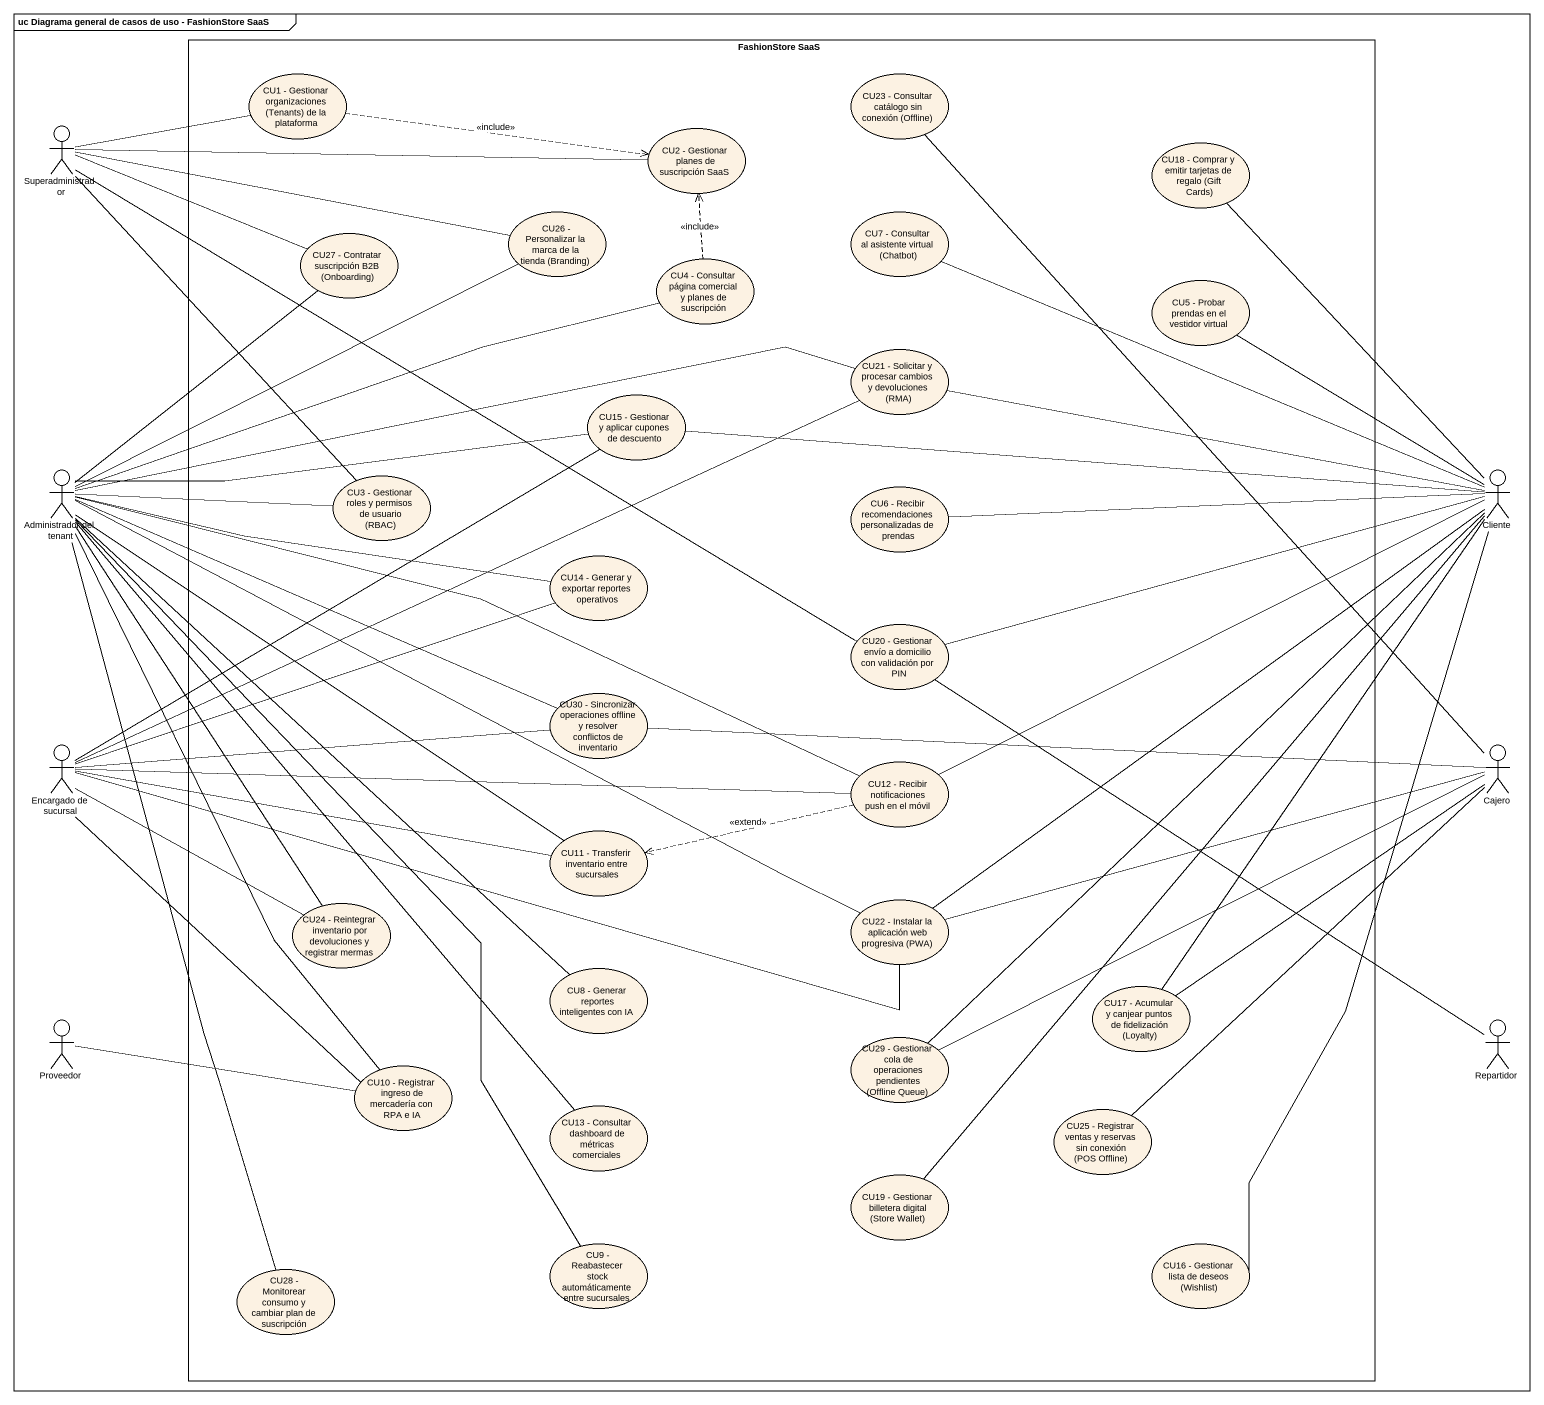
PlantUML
@startuml
mainframe uc Diagrama general de casos de uso - FashionStore SaaS
rectangle "FashionStore SaaS" as FashionStore_SaaS {
  usecase "CU1 - Gestionar organizaciones (Tenants) de la plataforma" as CU1_Gestionar
  usecase "CU23 - Consultar catálogo sin conexión (Offline)" as CU23_Consultar_catálogo_sin
  usecase "CU2 - Gestionar planes de suscripción SaaS" as CU2_Gestionar_planes_de
  usecase "CU18 - Comprar y emitir tarjetas de regalo (Gift Cards)" as CU18_Comprar_y_emitir
  usecase "CU26 - Personalizar la marca de la tienda (Branding)" as CU26_Personalizar_la_marca
  usecase "CU7 - Consultar al asistente virtual (Chatbot)" as CU7_Consultar_al_asistente
  usecase "CU27 - Contratar suscripción B2B (Onboarding)" as CU27_Contratar_suscripción
  usecase "CU4 - Consultar página comercial y planes de suscripción" as CU4_Consultar_página
  usecase "CU5 - Probar prendas en el vestidor virtual" as CU5_Probar_prendas_en_el
  usecase "CU21 - Solicitar y procesar cambios y devoluciones (RMA)" as CU21_Solicitar_y_procesar
  usecase "CU15 - Gestionar y aplicar cupones de descuento" as CU15_Gestionar_y_aplicar
  usecase "CU3 - Gestionar roles y permisos de usuario (RBAC)" as CU3_Gestionar_roles_y
  usecase "CU6 - Recibir recomendaciones personalizadas de prendas" as CU6_Recibir_recomendaciones
  usecase "CU14 - Generar y exportar reportes operativos" as CU14_Generar_y_exportar
  usecase "CU20 - Gestionar envío a domicilio con validación por PIN" as CU20_Gestionar_envío_a
  usecase "CU30 - Sincronizar operaciones offline y resolver conflictos de inventario" as CU30_Sincronizar
  usecase "CU12 - Recibir notificaciones push en el móvil" as CU12_Recibir_notificaciones
  usecase "CU11 - Transferir inventario entre sucursales" as CU11_Transferir_inventario
  usecase "CU24 - Reintegrar inventario por devoluciones y registrar mermas" as CU24_Reintegrar_inventario
  usecase "CU22 - Instalar la aplicación web progresiva (PWA)" as CU22_Instalar_la_aplicación
  usecase "CU8 - Generar reportes inteligentes con IA" as CU8_Generar_reportes
  usecase "CU17 - Acumular y canjear puntos de fidelización (Loyalty)" as CU17_Acumular_y_canjear
  usecase "CU10 - Registrar ingreso de mercadería con RPA e IA" as CU10_Registrar_ingreso_de
  usecase "CU29 - Gestionar cola de operaciones pendientes (Offline Queue)" as CU29_Gestionar_cola_de
  usecase "CU13 - Consultar dashboard de métricas comerciales" as CU13_Consultar_dashboard_de
  usecase "CU25 - Registrar ventas y reservas sin conexión (POS Offline)" as CU25_Registrar_ventas_y
  usecase "CU19 - Gestionar billetera digital (Store Wallet)" as CU19_Gestionar_billetera
  usecase "CU9 - Reabastecer stock automáticamente entre sucursales" as CU9_Reabastecer_stock
  usecase "CU16 - Gestionar lista de deseos (Wishlist)" as CU16_Gestionar_lista_de
  usecase "CU28 - Monitorear consumo y cambiar plan de suscripción" as CU28_Monitorear_consumo_y
}
actor Superadministrador
actor "Administrador del tenant" as Administrador_del_tenant
actor Cliente
actor "Encargado de sucursal" as Encargado_de_sucursal
actor Cajero
actor Proveedor
actor Repartidor
CU1_Gestionar .right.> CU2_Gestionar_planes_de : <<include>>
Superadministrador -right- CU1_Gestionar
Superadministrador -right- CU2_Gestionar_planes_de
Superadministrador -right- CU26_Personalizar_la_marca
Superadministrador -right- CU27_Contratar_suscripción
Superadministrador -- CU3_Gestionar_roles_y
Superadministrador -right- CU20_Gestionar_envío_a
CU4_Consultar_página .up.> CU2_Gestionar_planes_de : <<include>>
Administrador_del_tenant -right- CU26_Personalizar_la_marca
Administrador_del_tenant -up- CU27_Contratar_suscripción
Administrador_del_tenant -right- CU4_Consultar_página
Administrador_del_tenant -right- CU21_Solicitar_y_procesar
Administrador_del_tenant -right- CU15_Gestionar_y_aplicar
Administrador_del_tenant -right- CU3_Gestionar_roles_y
Administrador_del_tenant -right- CU14_Generar_y_exportar
Administrador_del_tenant -right- CU30_Sincronizar
Administrador_del_tenant -right- CU12_Recibir_notificaciones
Administrador_del_tenant -- CU11_Transferir_inventario
Administrador_del_tenant -- CU24_Reintegrar_inventario
Administrador_del_tenant -right- CU22_Instalar_la_aplicación
Administrador_del_tenant -- CU8_Generar_reportes
Administrador_del_tenant -- CU10_Registrar_ingreso_de
Administrador_del_tenant -- CU13_Consultar_dashboard_de
Administrador_del_tenant -- CU9_Reabastecer_stock
Administrador_del_tenant -- CU28_Monitorear_consumo_y
Cliente -up- CU18_Comprar_y_emitir
Cliente -left- CU7_Consultar_al_asistente
Cliente -up- CU5_Probar_prendas_en_el
Cliente -left- CU21_Solicitar_y_procesar
Cliente -left- CU15_Gestionar_y_aplicar
Cliente -left- CU6_Recibir_recomendaciones
Cliente -left- CU20_Gestionar_envío_a
Cliente -left- CU12_Recibir_notificaciones
Cliente -- CU22_Instalar_la_aplicación
Cliente -- CU17_Acumular_y_canjear
Cliente -- CU29_Gestionar_cola_de
Cliente -- CU19_Gestionar_billetera
Cliente -- CU16_Gestionar_lista_de
Encargado_de_sucursal -right- CU21_Solicitar_y_procesar
Encargado_de_sucursal -up- CU15_Gestionar_y_aplicar
Encargado_de_sucursal -right- CU14_Generar_y_exportar
Encargado_de_sucursal -right- CU30_Sincronizar
Encargado_de_sucursal -right- CU12_Recibir_notificaciones
Encargado_de_sucursal -right- CU11_Transferir_inventario
Encargado_de_sucursal -right- CU24_Reintegrar_inventario
Encargado_de_sucursal -right- CU22_Instalar_la_aplicación
Encargado_de_sucursal -- CU10_Registrar_ingreso_de
Cajero -up- CU23_Consultar_catálogo_sin
Cajero -left- CU30_Sincronizar
Cajero -left- CU22_Instalar_la_aplicación
Cajero -- CU17_Acumular_y_canjear
Cajero -left- CU29_Gestionar_cola_de
Cajero -- CU25_Registrar_ventas_y
CU12_Recibir_notificaciones .left.> CU11_Transferir_inventario : <<extend>>
Proveedor -right- CU10_Registrar_ingreso_de
Repartidor -up- CU20_Gestionar_envío_a
@enduml
